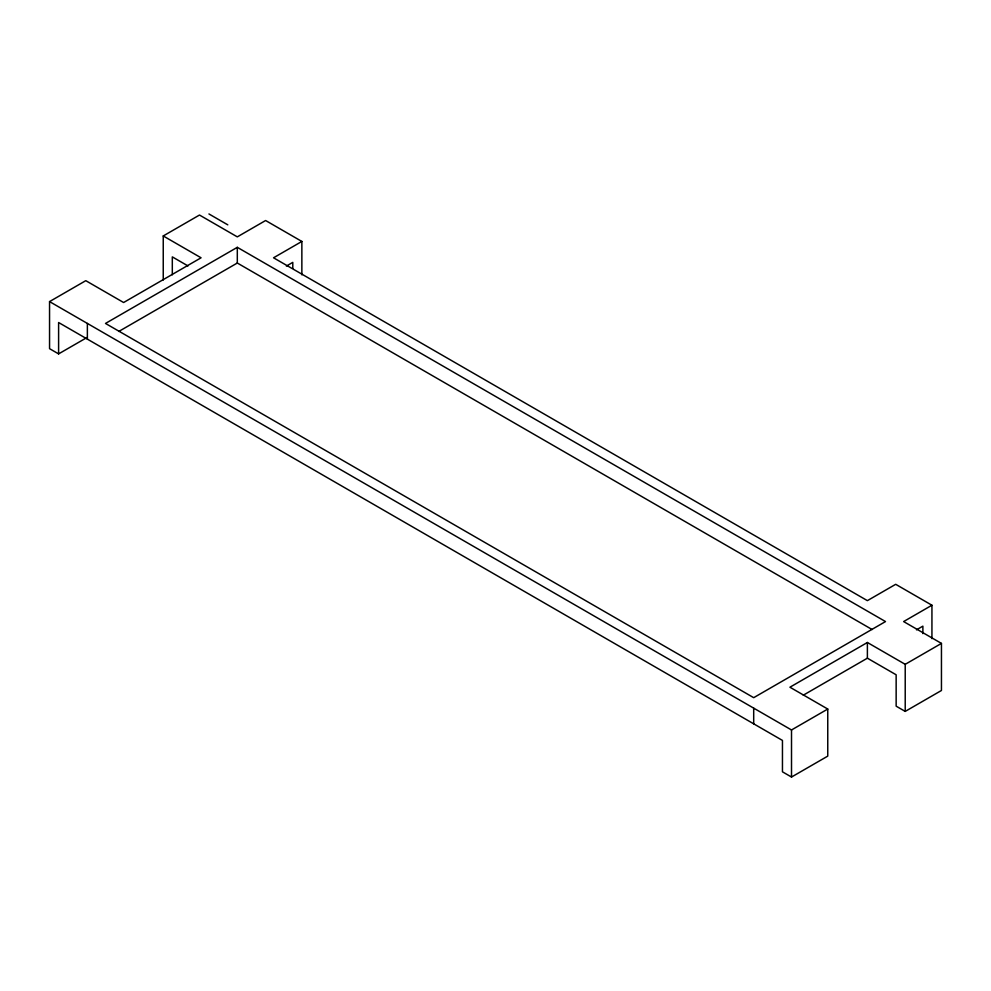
<?xml version="1.0" encoding="UTF-8"?>
<svg xmlns="http://www.w3.org/2000/svg" width="991" height="991" viewBox="0 0 991 991"><rect width="100%" height="100%" fill="white"/><g stroke="black" fill="none" stroke-linecap="round" stroke-linejoin="round"><path stroke-width="1.49" d="M87.084 337.46L58.605 353.898L49.55 348.671L49.55 301.598L85.783 280.676L123.615 302.515L201.074 257.796L163.242 235.957L163.242 279.995M163.242 235.957L199.488 215.035L237.307 236.874L265.613 220.522L301.859 241.445L301.859 274.854M237.307 247.329L105.492 323.438L753.693 697.676L885.508 621.568L237.307 247.329L237.307 263.024L872.117 629.533M118.809 331.44L237.307 263.024M301.859 241.445L273.541 257.796L867.385 600.645L895.703 584.306L931.936 605.228L931.936 638.638M286.374 266.071L292.791 262.367L292.791 268.35M803.292 695.187L867.385 658.185L896.149 674.784L896.149 706.174L905.217 711.402L941.45 690.479L941.45 643.407L905.217 664.329L867.385 642.49L789.926 687.209L827.758 709.048L827.758 756.121L791.512 777.043L782.456 771.816L782.456 740.426L58.605 322.521L58.605 353.898M931.936 605.228L903.631 621.568L941.45 643.407M916.464 629.855L922.881 626.151L922.881 633.621M49.55 301.598L791.512 729.971L827.758 709.048M208.94 213.957L227.794 224.846M187.993 265.935L172.31 256.88L172.31 274.817M905.217 664.329L905.217 711.402M867.385 642.49L867.385 658.185M791.512 729.971L791.512 777.043M753.693 708.131L753.693 723.826M87.369 323.438L87.369 339.133"/></g></svg>
